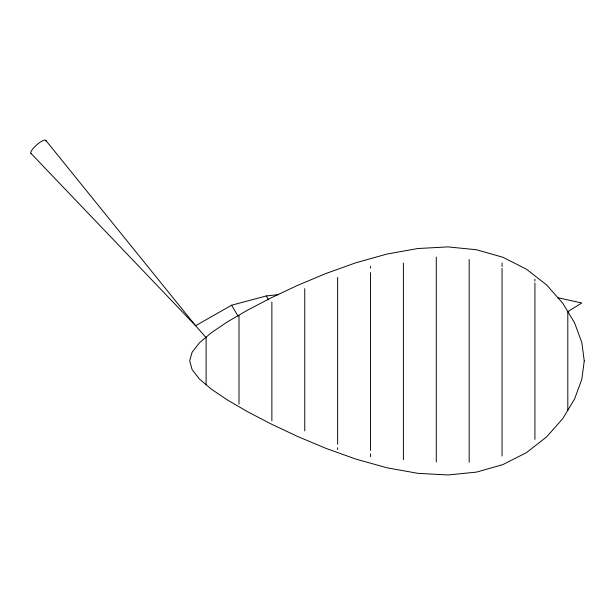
<?xml version="1.0" encoding="UTF-8"?>
<svg xmlns="http://www.w3.org/2000/svg" width="615" height="615" viewBox="0 0 615 615"><rect width="100%" height="100%" fill="white"/><g stroke="black" fill="none" stroke-linecap="round" stroke-linejoin="round"><path stroke-width="0.92" d="M278.733 294.57L266.372 295.938L231.586 305.209L195.624 325.742L30.935 153.35M557.851 297.737L581.79 302.972L567.806 311.621L567.806 410.228M206.11 337.666L195.624 325.742L45.748 140.32M231.586 305.209L238.067 316.118M266.372 295.938L268.486 299.882M534.927 279.141L534.927 281.017M534.927 282.892L534.927 439.387M502.048 262.966L502.048 266.549M502.048 268.332L502.048 455.992M469.168 259.507L469.168 462.296M436.281 257.07L436.281 461.973M403.402 263.059L403.402 459.736M370.522 266.28L370.522 268.102M370.522 272.66L370.522 450.426M370.522 453.993L370.522 456.668M337.635 277.442L337.635 444.299M337.635 447.782L337.635 449.519M304.756 288.673L304.756 430.938M271.876 302.05L271.876 420.868M238.997 315.572L238.997 404.17M206.11 337.189L206.11 384.659M31.619 153.619A9.863 2.552 -41.3 0 1 36.654 144.917A9.863 2.552 -41.3 0 1 45.933 141.035M584.25 360.928L581.821 379.324L574.595 398.966L562.748 418.63L546.574 436.95L526.463 452.625L502.924 464.579L476.525 472.105L447.928 474.957L417.823 473.327L386.958 467.792L356.1 459.167L325.996 448.389L297.391 436.381L271 423.927L247.453 411.65L227.35 399.942L211.176 389.011L199.329 378.917L192.103 369.6L189.674 360.928L192.103 352.257L199.329 342.932L211.176 332.838L227.35 321.914L247.453 310.198L271 297.921L297.391 285.468L325.996 273.46L356.1 262.682L386.958 254.057L417.823 248.522L447.928 246.899L476.525 249.752L502.924 257.278L526.463 269.224L546.574 284.899L562.748 303.218L574.595 322.883L581.821 342.524L584.25 360.928"/></g></svg>
